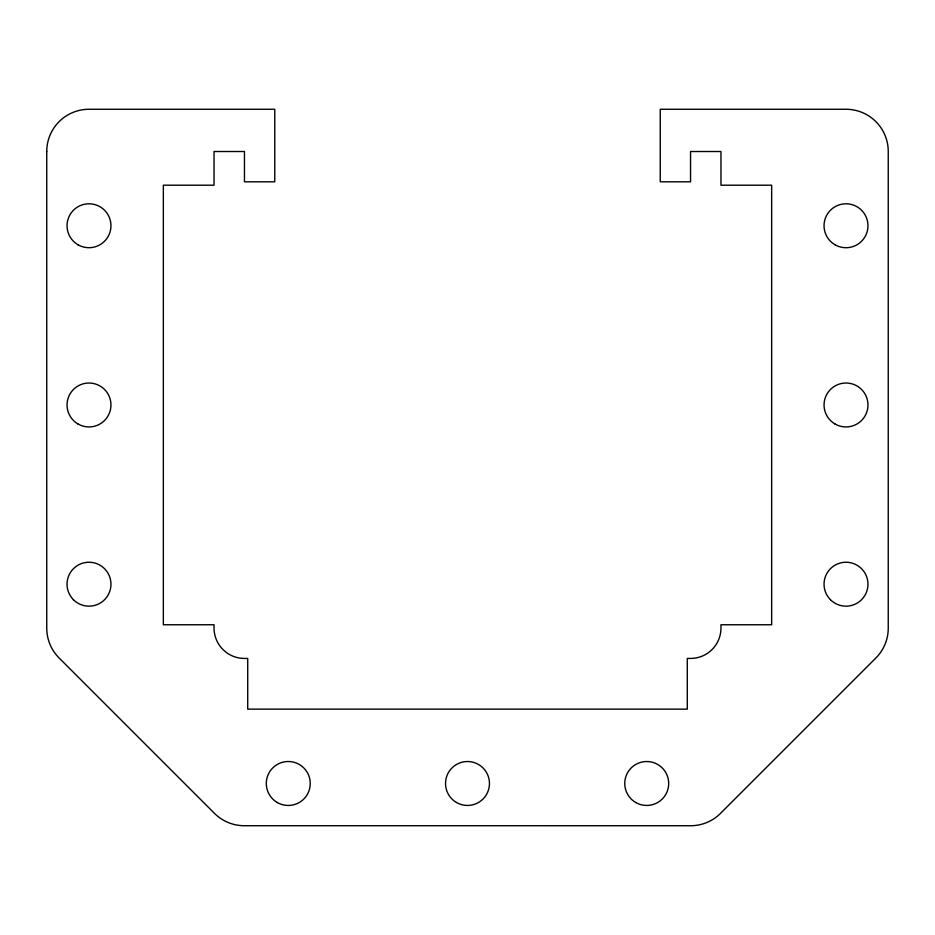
<?xml version="1.0" encoding="UTF-8"?>
<svg xmlns="http://www.w3.org/2000/svg" width="935" height="935" viewBox="0 0 935 935"><rect width="100%" height="100%" fill="white"/><g stroke="black" fill="none" stroke-linecap="round" stroke-linejoin="round"><path stroke-width="1.4" d="M46.75 151.517L46.75 628.133A42.239 42.239 0 0 0 59.127 658.006L214.466 813.356A42.239 42.239 0 0 0 244.339 825.722L690.661 825.734A42.239 42.239 0 0 0 720.534 813.356L875.873 658.006A42.239 42.239 0 0 0 888.25 628.133L888.25 151.517A42.239 42.239 0 0 0 846.011 109.266L660.239 109.266L660.239 181.822L690.544 181.822L690.544 151.517L720.967 151.517L720.967 185.2L771.655 185.2L771.655 624.755L720.967 624.755L720.967 628.133A30.411 30.411 0 0 1 690.544 658.439L687.283 658.439L687.283 709.139L247.717 709.139L247.717 658.439L244.456 658.439A30.411 30.411 0 0 1 225.978 652.186L222.986 649.568A30.411 30.411 0 0 1 214.033 628.133L214.033 624.755L163.344 624.755L163.344 185.2L214.033 185.2L214.033 151.517L244.456 151.517L244.456 181.822L274.761 181.822L274.761 109.266L89 109.266A42.239 42.239 0 0 0 46.75 151.517M835.025 244.783A21.973 21.973 0 0 0 867.972 225.756A21.973 21.973 0 0 0 835.025 206.728A21.973 21.973 0 0 0 835.025 244.783M835.025 423.999A21.973 21.973 0 0 0 867.972 404.984A21.973 21.973 0 0 0 835.025 385.956A21.973 21.973 0 0 0 835.025 423.999M830.467 599.732A21.973 21.973 0 0 0 867.224 589.892A21.973 21.973 0 0 0 840.32 562.987A21.973 21.973 0 0 0 830.467 599.732M635.742 802.51A21.973 21.973 0 0 0 668.689 783.483A21.973 21.973 0 0 0 635.742 764.456A21.973 21.973 0 0 0 635.742 802.51M456.514 802.51A21.973 21.973 0 0 0 489.461 783.483A21.973 21.973 0 0 0 456.514 764.456A21.973 21.973 0 0 0 456.514 802.51M277.286 802.51A21.973 21.973 0 0 0 310.245 783.483A21.973 21.973 0 0 0 277.286 764.456A21.973 21.973 0 0 0 277.286 802.51M73.456 599.732A21.973 21.973 0 0 0 110.213 589.892A21.973 21.973 0 0 0 83.308 562.987A21.973 21.973 0 0 0 73.456 599.732M78.014 423.999A21.973 21.973 0 0 0 110.961 404.972A21.973 21.973 0 0 0 78.014 385.956A21.973 21.973 0 0 0 78.014 423.999M78.014 244.771A21.973 21.973 0 0 0 110.961 225.756A21.973 21.973 0 0 0 78.014 206.728A21.973 21.973 0 0 0 78.014 244.771"/></g></svg>
